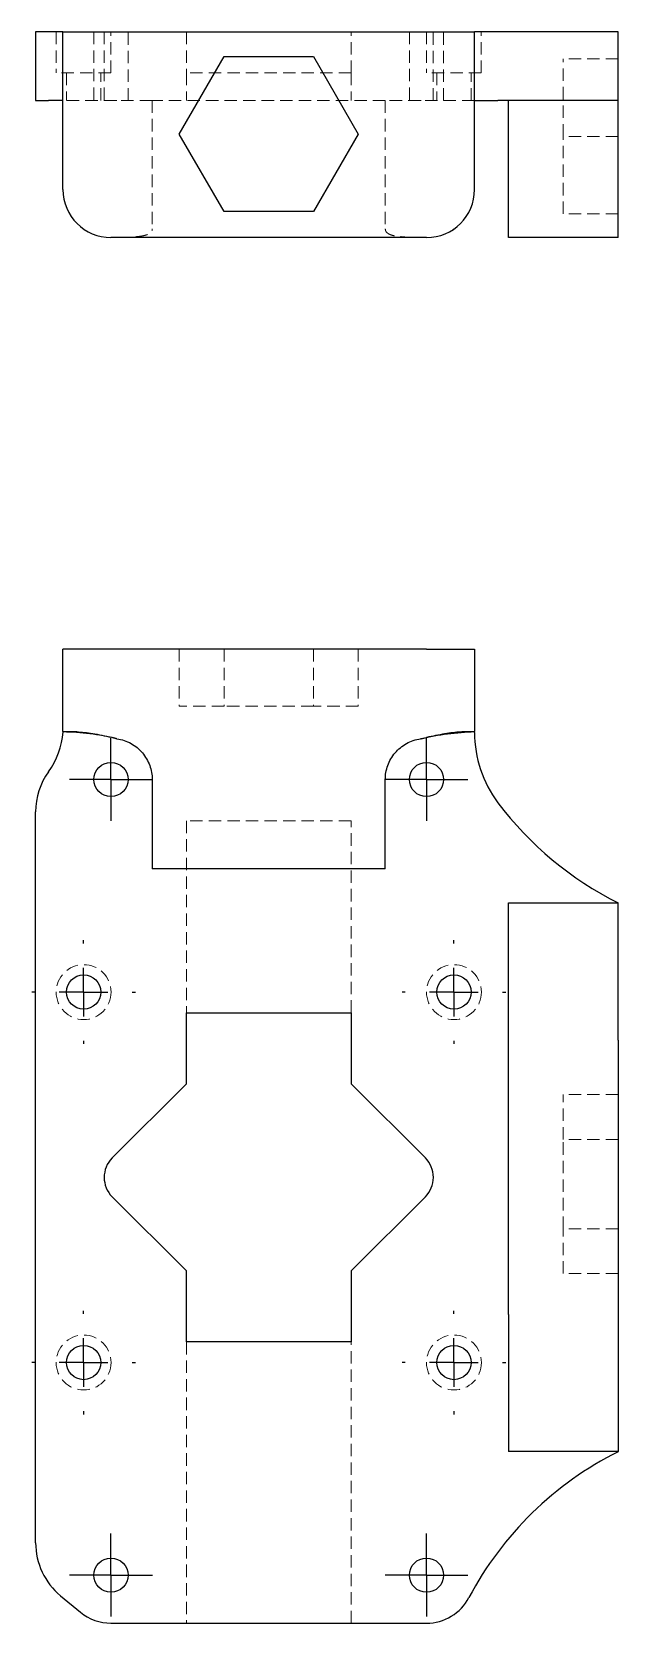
# Model space of a CAD drawing. Header units: millimetres. Extents: x 53 to 235, y 7 to 170.
# Drawn here: x 52.7 to 112.9, y 7 to 170.4 of the extents above.
import ezdxf

# ---------------------------------------------------------------- set-up
doc = ezdxf.new("R2010")
doc.units = ezdxf.units.MM
doc.linetypes.add('HIDDEN', pattern=[1.905, 1.27, -0.635])
doc.layers.add('10', color=7, linetype='Continuous')

# ---------------------------------------------------------------- blocks, each defined once
blk = doc.blocks.new('SW_CENTERMARKSYMBOL_0')
at = {"layer": '10', "color": 0}
for p, q in [((0, 2.5), (0, 4.26)), ((0, 0), (0, 2.5)), ((-2.5, 0), (-4.26, 0)), ((0, 0), (-2.5, 0)), ((0, 0), (0, -2.5)), ((0, 0), (2.5, 0)), ((2.5, 0), (4.26, 0)), ((0, -2.5), (0, -4.26))]:
    blk.add_line(p, q, dxfattribs=at)
blk = doc.blocks.new('SW_CENTERMARKSYMBOL_1')
at = {"layer": '10', "color": 0}
for p, q in [((0, 2.5), (0, 4.26)), ((0, 0), (0, 2.5)), ((-2.5, 0), (-4.26, 0)), ((0, 0), (-2.5, 0)), ((0, 0), (0, -2.5)), ((0, 0), (2.5, 0)), ((2.5, 0), (4.26, 0)), ((0, -2.5), (0, -4.26))]:
    blk.add_line(p, q, dxfattribs=at)
blk = doc.blocks.new('SW_CENTERMARKSYMBOL_2')
at = {"layer": '10', "color": 0}
for p, q in [((0, 2.5), (0, 4.26)), ((0, 0), (0, 2.5)), ((-2.5, 0), (-4.26, 0)), ((0, 0), (-2.5, 0)), ((0, 0), (0, -2.5)), ((0, 0), (2.5, 0)), ((2.5, 0), (4.26, 0)), ((0, -2.5), (0, -4.26))]:
    blk.add_line(p, q, dxfattribs=at)
blk = doc.blocks.new('SW_CENTERMARKSYMBOL_3')
at = {"layer": '10', "color": 0}
for p, q in [((0, 2.5), (0, 4.26)), ((0, 0), (0, 2.5)), ((-2.5, 0), (-4.26, 0)), ((0, 0), (-2.5, 0)), ((0, 0), (0, -2.5)), ((0, 0), (2.5, 0)), ((2.5, 0), (4.26, 0)), ((0, -2.5), (0, -4.26))]:
    blk.add_line(p, q, dxfattribs=at)
blk = doc.blocks.new('SW_CENTERMARKSYMBOL_4')
at = {"layer": '10', "color": 0}
for p, q in [((0, 5), (0, 5.32)), ((0, 0), (0, 2.5)), ((-5, 0), (-5.32, 0)), ((0, 0), (-2.5, 0)), ((0, 0), (0, -2.5)), ((0, 0), (2.5, 0)), ((5, 0), (5.32, 0)), ((0, -5), (0, -5.32))]:
    blk.add_line(p, q, dxfattribs=at)
blk = doc.blocks.new('SW_CENTERMARKSYMBOL_5')
at = {"layer": '10', "color": 0}
for p, q in [((0, 5), (0, 5.32)), ((0, 0), (0, 2.5)), ((-5, 0), (-5.32, 0)), ((0, 0), (-2.5, 0)), ((0, 0), (0, -2.5)), ((0, 0), (2.5, 0)), ((5, 0), (5.32, 0)), ((0, -5), (0, -5.32))]:
    blk.add_line(p, q, dxfattribs=at)
blk = doc.blocks.new('SW_CENTERMARKSYMBOL_6')
at = {"layer": '10', "color": 0}
for p, q in [((0, 5), (0, 5.32)), ((0, 0), (0, 2.5)), ((-5, 0), (-5.32, 0)), ((0, 0), (-2.5, 0)), ((0, 0), (0, -2.5)), ((0, 0), (2.5, 0)), ((5, 0), (5.32, 0)), ((0, -5), (0, -5.32))]:
    blk.add_line(p, q, dxfattribs=at)
blk = doc.blocks.new('SW_CENTERMARKSYMBOL_7')
at = {"layer": '10', "color": 0}
for p, q in [((0, 5), (0, 5.32)), ((0, 0), (0, 2.5)), ((-5, 0), (-5.32, 0)), ((0, 0), (-2.5, 0)), ((0, 0), (0, -2.5)), ((0, 0), (2.5, 0)), ((5, 0), (5.32, 0)), ((0, -5), (0, -5.32))]:
    blk.add_line(p, q, dxfattribs=at)

msp = doc.modelspace()

# ---------------------------------------------------------------- linework, layer by layer
at = {"color": 7, "linetype": 'Continuous', "lineweight": 25}
for p, q in [((53.09, 170.38), (53.09, 163.34)), ((54.41, 170.38), (53.09, 170.38)), ((55.9, 170.38), (54.41, 170.38)), ((55.9, 170.38), (98.16, 170.38)), ((55.9, 154.19), (55.9, 170.38)), ((98.16, 154.19), (98.16, 170.38)), ((112.91, 163.34), (112.91, 170.38)), ((67.84, 159.89), (72.44, 167.85)), ((72.44, 167.85), (81.63, 167.85)), ((81.63, 167.85), (86.22, 159.89)), ((53.09, 163.34), (54.41, 163.34)), ((55.9, 163.34), (54.41, 163.34)), ((98.16, 163.34), (100.57, 163.34)), ((101.65, 149.26), (101.65, 163.34)), ((112.91, 149.26), (112.91, 163.34)), ((72.44, 151.93), (67.84, 159.89)), ((86.22, 159.89), (81.63, 151.93)), ((81.63, 151.93), (72.44, 151.93)), ((93.23, 149.26), (60.83, 149.26)), ((112.91, 149.26), (101.65, 149.26)), ((55.9, 98.55), (55.9, 107)), ((60.83, 107), (55.9, 107)), ((93.23, 107), (60.83, 107)), ((93.23, 107), (98.16, 107)), ((98.16, 107), (98.16, 98.55)), ((98.16, 98.44), (98.16, 98.55)), ((92.68, 97.81), (92.68, 97.81)), ((65.06, 93.62), (65.06, 84.46)), ((89, 84.46), (89, 93.62)), ((53.09, 15.25), (53.09, 90.3)), ((89, 84.46), (65.06, 84.46)), ((101.65, 80.94), (112.91, 80.94)), ((101.65, 66.86), (101.65, 80.94)), ((112.91, 66.86), (112.91, 80.94)), ((68.58, 69.68), (85.48, 69.68)), ((68.58, 62.39), (68.58, 69.68)), ((85.48, 69.68), (85.48, 62.39)), ((101.65, 38.69), (101.65, 66.86)), ((112.91, 66.86), (112.91, 38.69)), ((60.95, 54.77), (68.58, 62.39)), ((85.48, 62.39), (93.11, 54.77)), ((68.58, 43.16), (60.95, 50.78)), ((93.11, 50.78), (85.48, 43.16)), ((68.58, 35.87), (68.58, 43.16)), ((85.48, 43.16), (85.48, 35.87)), ((101.65, 38.69), (101.65, 24.61)), ((112.91, 38.69), (112.91, 24.61)), ((85.48, 35.87), (68.58, 35.87)), ((112.91, 24.61), (101.65, 24.61)), ((55.65, 9.82), (57.7, 8.13)), ((60.83, 7), (93.23, 7))]:
    msp.add_line(p, q, dxfattribs=at)
at = {"color": 7, "linetype": 'HIDDEN', "lineweight": 18}
for p, q in [((55.2, 170.38), (55.2, 166.16)), ((55.9, 163.34), (55.9, 170.38)), ((59.07, 170.38), (59.07, 163.34)), ((60.13, 170.38), (60.13, 163.34)), ((60.83, 166.16), (60.83, 170.38)), ((62.59, 163.34), (62.59, 170.38)), ((68.58, 170.38), (68.58, 166.16)), ((85.48, 166.16), (85.48, 170.38)), ((91.47, 170.38), (91.47, 163.34)), ((93.23, 170.38), (93.23, 166.16)), ((93.93, 163.34), (93.93, 170.38)), ((94.99, 163.34), (94.99, 170.38)), ((98.16, 170.38), (98.16, 163.34)), ((98.86, 166.16), (98.86, 170.38)), ((107.28, 159.64), (107.28, 167.6)), ((112.91, 167.6), (107.28, 167.6)), ((107.28, 167.6), (107.28, 167.6)), ((112.91, 167.6), (107.28, 167.6)), ((60.83, 166.16), (55.2, 166.16)), ((56.26, 166.16), (56.26, 163.34)), ((59.78, 163.34), (59.78, 166.16)), ((85.48, 166.16), (68.58, 166.16)), ((68.58, 166.16), (68.58, 163.34)), ((85.48, 166.16), (85.48, 163.34)), ((98.86, 166.16), (93.23, 166.16)), ((94.28, 166.16), (94.28, 163.34)), ((97.81, 163.34), (97.81, 166.16)), ((55.9, 154.19), (55.9, 163.34)), ((61.37, 163.34), (55.9, 163.34)), ((61.37, 163.34), (61.44, 163.34)), ((65.06, 163.34), (61.44, 163.34)), ((89, 163.34), (65.06, 163.34)), ((65.06, 163.34), (65.06, 150.15)), ((89, 163.34), (89, 150.15)), ((92.62, 163.34), (89, 163.34)), ((92.62, 163.34), (92.67, 163.34)), ((98.16, 163.34), (92.67, 163.34)), ((98.16, 154.19), (98.16, 163.34)), ((98.16, 163.34), (98.16, 163.34)), ((98.16, 154.19), (98.16, 163.34)), ((107.28, 151.69), (107.28, 159.64)), ((112.91, 159.64), (107.28, 159.64)), ((112.91, 151.69), (107.28, 151.69)), ((107.28, 151.69), (107.28, 151.69)), ((112.91, 151.69), (107.28, 151.69)), ((93.23, 149.27), (93.34, 149.27)), ((67.84, 107), (67.84, 101.15)), ((72.44, 107), (72.44, 101.15)), ((81.63, 107), (81.63, 101.15)), ((86.22, 107), (86.22, 101.15)), ((72.44, 101.15), (67.84, 101.15)), ((81.63, 101.15), (72.44, 101.15)), ((86.22, 101.15), (81.63, 101.15)), ((85.48, 89.39), (68.58, 89.39)), ((68.58, 89.39), (68.58, 69.68)), ((85.48, 69.68), (85.48, 89.39)), ((107.28, 56.67), (107.28, 61.27)), ((112.91, 61.27), (107.28, 61.27)), ((107.28, 47.48), (107.28, 56.67)), ((112.91, 56.67), (107.28, 56.67)), ((112.91, 47.48), (107.28, 47.48)), ((107.28, 42.89), (107.28, 47.48)), ((112.91, 42.89), (107.28, 42.89)), ((68.58, 35.87), (68.58, 7)), ((85.48, 7), (85.48, 35.87))]:
    msp.add_line(p, q, dxfattribs=at)
at = {"color": 7, "linetype": 'Continuous', "lineweight": 25, "flags": 128}
for points in [[(100.57, 170.38), (100.02, 170.38), (99.53, 170.38), (99.12, 170.38), (98.78, 170.38), (98.51, 170.38), (98.31, 170.38), (98.2, 170.38), (98.16, 170.38)], [(112.91, 170.38), (111.13, 170.38), (109.4, 170.38), (107.74, 170.38), (106.14, 170.38), (104.63, 170.38), (103.19, 170.38), (101.83, 170.38), (100.57, 170.38)], [(112.91, 163.34), (111.13, 163.34), (109.4, 163.34), (107.74, 163.34), (106.14, 163.34), (104.63, 163.34), (103.19, 163.34), (101.83, 163.34), (100.57, 163.34)]]:
    msp.add_lwpolyline(points, dxfattribs=at)
at = {"color": 7, "linetype": 'Continuous', "lineweight": 25}
for centre in [(60.83, 93.62), (93.23, 93.62), (58.02, 71.79), (96.05, 71.79), (58.02, 33.76), (96.05, 33.76), (60.83, 11.93), (93.23, 11.93)]:
    msp.add_circle(centre, 1.76, dxfattribs=at)
at = {"color": 7, "linetype": 'HIDDEN', "lineweight": 18}
for centre in [(58.02, 71.79), (96.05, 71.79), (58.02, 33.76), (96.05, 33.76)]:
    msp.add_circle(centre, 2.82, dxfattribs=at)
at = {"color": 7, "linetype": 'Continuous', "lineweight": 25}
for centre, radius, start, end in [((60.83, 154.19), 4.93, 180, 270), ((93.23, 154.19), 4.93, 270, 0), ((47.83, 99.13), 8.1, 324.3231, 355.5271), ((69.99, 98.55), 14.08, 180, 180.2057), ((84.07, 98.55), 14.08, 359.7943, 0), ((110.13, 98.44), 11.97, 180, 216.9814), ((60.13, 90.3), 7.04, 144.3231, 180), ((128.69, 112.42), 35.21, 216.9814, 243.3723), ((62.95, 52.77), 2.82, 135, 225), ((91.12, 52.77), 2.82, 315, 45.0192), ((128.69, -6.87), 35.21, 116.6277, 152.0542), ((60.13, 15.25), 7.04, 180, 230.4788), ((93.23, 11.93), 4.93, 270, 332.1963), ((60.83, 11.93), 4.93, 230.4788, 270)]:
    msp.add_arc(centre, radius, start, end, dxfattribs=at)
at = {"color": 7, "linetype": 'HIDDEN', "lineweight": 18}
for points, knots in [([(95.95, 150.1), (96, 150.12), (96.14, 150.19), (96.25, 150.29), (96.33, 150.35)], [0, 0, 0, 0, 0.369079, 1, 1, 1, 1]), ([(61.44, 149.28), (61.69, 149.28), (61.94, 149.28), (62.42, 149.29), (62.66, 149.3), (63.11, 149.32), (63.32, 149.34), (63.71, 149.37), (63.89, 149.4), (64.22, 149.46), (64.36, 149.5), (64.62, 149.58), (64.72, 149.64), (64.89, 149.76), (64.95, 149.82), (65.04, 149.97), (65.06, 150.06), (65.06, 150.15)], [0, 0, 0, 0, 0.125, 0.125, 0.25, 0.25, 0.375, 0.375, 0.5, 0.5, 0.625, 0.625, 0.75, 0.75, 0.875, 0.875, 1, 1, 1, 1]), ([(89, 150.15), (89, 150.06), (89.02, 149.97), (89.11, 149.82), (89.17, 149.76), (89.34, 149.64), (89.44, 149.58), (89.69, 149.5), (89.84, 149.46), (90.17, 149.4), (90.35, 149.37), (90.74, 149.34), (90.96, 149.32), (91.4, 149.3), (91.63, 149.29), (92.12, 149.28), (92.37, 149.28), (92.62, 149.28)], [0, 0, 0, 0, 0.125, 0.125, 0.25, 0.25, 0.375, 0.375, 0.5, 0.5, 0.625, 0.625, 0.75, 0.75, 0.875, 0.875, 1, 1, 1, 1]), ([(61.37, 97.81), (61.37, 97.81), (61.37, 97.81), (61.37, 97.81), (61.37, 97.81), (61.37, 97.82), (61.36, 97.82), (61.36, 97.82)], [0, 0, 0, 0, 0.5, 0.5, 0.75, 0.75, 1, 1, 1, 1]), ([(92.68, 97.81), (92.68, 97.81), (92.67, 97.81), (92.67, 97.81), (92.67, 97.81), (92.67, 97.81)], [0, 0, 0, 0, 0.2677168, 0.54925, 1, 1, 1, 1])]:
    msp.add_open_spline(points, degree=3, knots=knots, dxfattribs=at)
for points in [[(61.36, 149.27), (61.18, 149.27), (61.01, 149.27), (60.83, 149.27)], [(61.44, 149.28), (61.41, 149.28), (61.38, 149.28), (61.36, 149.27)], [(92.68, 149.28), (92.66, 149.28), (92.64, 149.28), (92.62, 149.28)], [(92.68, 149.28), (92.87, 149.27), (93.05, 149.27), (93.23, 149.27)]]:
    msp.add_open_spline(points, degree=3, dxfattribs=at)
at = {"color": 7, "linetype": 'Continuous', "lineweight": 25}
for points in [[(61.37, 97.81), (59.58, 98.24), (57.75, 98.47), (55.9, 98.5)], [(98.16, 98.5), (96.31, 98.42), (94.48, 98.19), (92.67, 97.81)], [(61.36, 97.82), (61.18, 97.86), (61.01, 97.91), (60.83, 97.95)], [(61.44, 97.8), (61.41, 97.81), (61.38, 97.81), (61.36, 97.82)], [(92.68, 97.81), (92.66, 97.81), (92.64, 97.8), (92.62, 97.8)], [(92.68, 97.81), (92.87, 97.86), (93.05, 97.9), (93.23, 97.94)]]:
    msp.add_open_spline(points, degree=3, dxfattribs=at)
for points, knots in [([(57.33, 98.5), (57.31, 98.5), (57.09, 98.5), (56.84, 98.5), (56.6, 98.5), (56.44, 98.5), (56.27, 98.5), (56.13, 98.5), (56.05, 98.5), (55.99, 98.5), (55.94, 98.5), (55.91, 98.5), (55.91, 98.5), (55.9, 98.5)], [0, 0, 0, 0, 0.020529, 0.24981, 0.308845, 0.374857, 0.499867, 0.624877, 0.694178, 0.749924, 0.832033, 0.915672, 1, 1, 1, 1]), ([(57.33, 98.5), (57.56, 98.5), (57.82, 98.48), (58.37, 98.43), (58.66, 98.39), (59.26, 98.29), (59.57, 98.23), (60.2, 98.1), (60.51, 98.03), (60.83, 97.95)], [0, 0, 0, 0, 0.25, 0.25, 0.5, 0.5, 0.75, 0.75, 1, 1, 1, 1]), ([(98.16, 98.5), (98.16, 98.5), (98.13, 98.5), (98, 98.5), (97.9, 98.5), (97.66, 98.5), (97.5, 98.5), (97.23, 98.5), (97.13, 98.5), (96.92, 98.5), (96.81, 98.5), (96.46, 98.48), (96.21, 98.46), (95.67, 98.39), (95.39, 98.35), (94.79, 98.25), (94.48, 98.19), (93.86, 98.07), (93.55, 98.01), (93.23, 97.94)], [0, 0, 0, 0, 0.125, 0.125, 0.25, 0.25, 0.375, 0.375, 0.4375, 0.4375, 0.5, 0.5, 0.625, 0.625, 0.75, 0.75, 0.875, 0.875, 1, 1, 1, 1]), ([(61.44, 97.8), (61.69, 97.76), (61.94, 97.71), (62.42, 97.54), (62.66, 97.44), (63.11, 97.19), (63.32, 97.05), (63.71, 96.73), (63.89, 96.55), (64.22, 96.16), (64.36, 95.95), (64.62, 95.52), (64.72, 95.29), (64.89, 94.82), (64.95, 94.59), (65.04, 94.11), (65.06, 93.86), (65.06, 93.62)], [0, 0, 0, 0, 0.125, 0.125, 0.25, 0.25, 0.375, 0.375, 0.5, 0.5, 0.625, 0.625, 0.75, 0.75, 0.875, 0.875, 1, 1, 1, 1]), ([(89, 93.62), (89, 93.86), (89.02, 94.1), (89.11, 94.58), (89.17, 94.82), (89.34, 95.29), (89.44, 95.52), (89.69, 95.95), (89.84, 96.16), (90.17, 96.55), (90.35, 96.72), (90.74, 97.05), (90.96, 97.19), (91.4, 97.44), (91.63, 97.54), (92.12, 97.7), (92.37, 97.76), (92.62, 97.8)], [0, 0, 0, 0, 0.125, 0.125, 0.25, 0.25, 0.375, 0.375, 0.5, 0.5, 0.625, 0.625, 0.75, 0.75, 0.875, 0.875, 1, 1, 1, 1])]:
    msp.add_open_spline(points, degree=3, knots=knots, dxfattribs=at)

# ---------------------------------------------------------------- block references
at = {"layer": '10'}
for name, p in [('SW_CENTERMARKSYMBOL_1', (60.83, 93.62)), ('SW_CENTERMARKSYMBOL_3', (93.23, 93.62)), ('SW_CENTERMARKSYMBOL_6', (58.02, 71.79)), ('SW_CENTERMARKSYMBOL_7', (96.05, 71.79)), ('SW_CENTERMARKSYMBOL_4', (58.02, 33.76)), ('SW_CENTERMARKSYMBOL_5', (96.05, 33.76)), ('SW_CENTERMARKSYMBOL_0', (60.83, 11.93)), ('SW_CENTERMARKSYMBOL_2', (93.23, 11.93))]:
    msp.add_blockref(name, p, dxfattribs=at)

doc.saveas('drawing.dxf')
